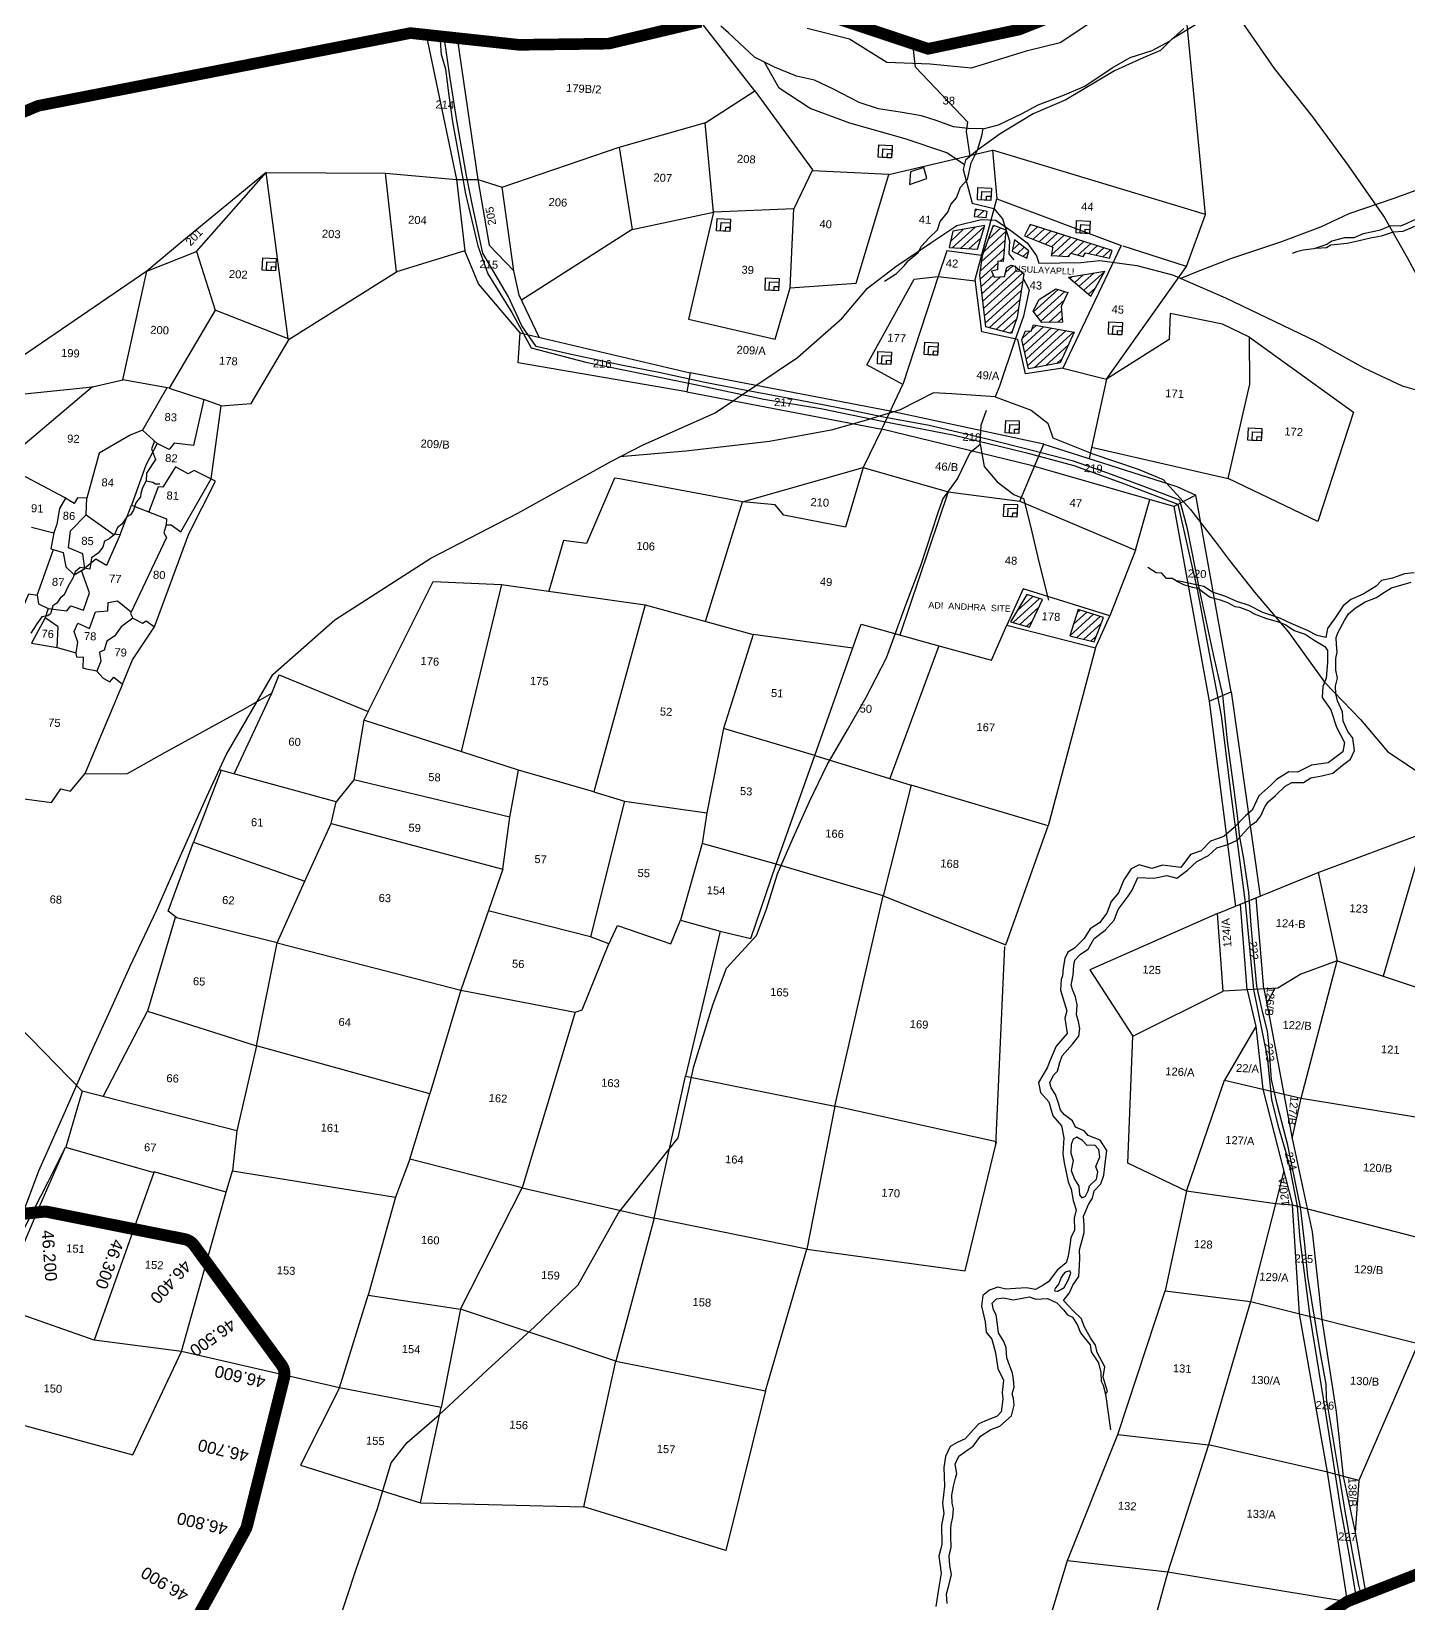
# Model space of a CAD drawing. Header units: inches. Extents: x 331863 to 341720, y 1578080 to 1585042.
# Drawn here: x 339070 to 340790, y 1582006 to 1583970 of the extents above; entities that cross this region are included whole.
import ezdxf

# ---------------------------------------------------------------- set-up
doc = ezdxf.new("R2010")
doc.units = ezdxf.units.IN
doc.header["$MEASUREMENT"] = 0
for name, pattern in [('ACAD_ISO02W100', [15, 12, -3]), ('ACAD_ISO03W100', [30, 12, -18]), ('ACAD_ISO07W100', [3, 0, -3]), ('BORDER', [1.75, 0.5, -0.25, 0.5, -0.25, 0, -0.25])]:
    doc.linetypes.add(name, pattern=pattern)
for name, color, linetype in [('BLOCK', 7, 'Continuous'), ('CARTTRACK', 30, 'ACAD_ISO02W100'), ('NALA', 4, 'Continuous'), ('SQUAREWELL', 5, 'Continuous'), ('SURVEY_BND', 7, 'Continuous'), ('SURVEY_NO', 7, 'Continuous'), ('VILLAGE_AREA', 1, 'Continuous')]:
    doc.layers.add(name, color=color, linetype=linetype)
for name, color, linetype, lineweight in [('FOOTPATH', 150, 'ACAD_ISO07W100', 30), ('ROAD', 1, 'Continuous', 25), ('VILL_BOUNDARY', 6, 'BORDER', 30)]:
    doc.layers.add(name, color=color, linetype=linetype, lineweight=lineweight)
doc.styles.get("Standard").update_dxf_attribs({"font": 'arial.ttf'})
pattern_1 = [(222.32152, (333092.934, 1582572.598), (5.0466945, -5.5420625), [])]

msp = doc.modelspace()

# ---------------------------------------------------------------- hatches: boundary and pattern name
at = {"layer": 'VILLAGE_AREA', "linetype": 'ByBlock'}
h = msp.add_hatch(dxfattribs=at)
h.set_pattern_fill('ANSI31', color=256, scale=59.964567, angle=177.3215, style=0)
h.set_pattern_definition(pattern_1)
h.paths.add_polyline_path([(340332.6, 1583260.6), (340313.3, 1583266.7), (340292.7, 1583232.7), (340316.7, 1583226.1)])
h.paths.add_polyline_path([(340408.7, 1583238.2), (340377.4, 1583248), (340367, 1583215.2), (340397.1, 1583207.5)])
h.paths.add_polyline_path([(340372.2, 1583594.6), (340321.4, 1583603.7), (340318.5, 1583595.8), (340311.6, 1583596.1), (340307.1, 1583585), (340315.4, 1583548.8), (340354.8, 1583556)])
h.paths.add_polyline_path([(340356, 1583626.4), (340364.2, 1583644.2), (340349.3, 1583648.6), (340328.4, 1583635.2), (340321.3, 1583620.5), (340331.8, 1583606.6), (340357.8, 1583607)])
h.paths.add_polyline_path([(340410.6, 1583670.8), (340365.1, 1583663.2), (340393.1, 1583639.6)])
h.paths.add_polyline_path([(340317.2, 1583728.8), (340310.3, 1583715), (340345.6, 1583700.6), (340343.4, 1583690.2), (340365.8, 1583689.1), (340367.8, 1583693), (340383.6, 1583688.8), (340386.3, 1583693.7), (340416.2, 1583686.8), (340419.6, 1583696.4)])
h.paths.add_polyline_path([(340263.8, 1583745.4), (340248.5, 1583748), (340247.6, 1583739.1), (340262.5, 1583737.8)])
h.paths.add_polyline_path([(340260.7, 1583727.6), (340220.9, 1583720.6), (340216.3, 1583700.1), (340251.7, 1583698.3)])
h = msp.add_hatch(dxfattribs=at)
h.set_pattern_fill('ANSI31', color=256, scale=59.964567, angle=177.3215, style=0)
h.set_pattern_definition(pattern_1)
h.paths.add_polyline_path([(340309.4, 1583667.3), (340298.3, 1583676.8), (340293.5, 1583678), (340288.2, 1583675.3), (340285.5, 1583664), (340272.6, 1583663.1), (340269.1, 1583670.6), (340276.6, 1583672.4), (340277.1, 1583683), (340283.5, 1583682.7), (340287.1, 1583722.4), (340271.6, 1583728.2), (340257.8, 1583690.1), (340254.4, 1583665.6), (340261.8, 1583601.1), (340293.9, 1583592.9), (340301.2, 1583613.4)])
h = msp.add_hatch(dxfattribs=at)
h.set_pattern_fill('ANSI31', color=256, scale=59.964567, angle=177.3215, style=0)
h.set_pattern_definition(pattern_1)
h.paths.add_polyline_path([(340313, 1583686.7), (340315.5, 1583696.2), (340297.9, 1583710), (340294.8, 1583695.5)])

# ---------------------------------------------------------------- linework, layer by layer
at = {"layer": 'BLOCK', "color": 1, "const_width": 15}
msp.add_lwpolyline([(339260, 1581956.9), (339337.8, 1582098.7, 0.064245), (339339.6, 1582103.5), (339385.7, 1582287.9, 0.222464), (339382.5, 1582304.6), (339273.6, 1582453.7, 0.188135), (339261.3, 1582461.5), (339091, 1582495.4, 0.075562), (339085, 1582495.7), (338534.9, 1582437.5, -0.120701)], format="xyb", dxfattribs=at)
at = {"layer": 'BLOCK', "color": 2}
for p in [(339085.5, 1582495.7), (339183.6, 1582477), (339277.1, 1582448.9), (339336, 1582368.2), (339384.8, 1582284.3), (339360.6, 1582187.3), (339333.7, 1582091.3)]:
    msp.add_point(p, dxfattribs=at)
at = {"layer": 'CARTTRACK', "linetype": 'ByBlock'}
for points in [[(340567.2, 1584000), (340525.8, 1583979.8), (340494, 1583960.2), (340480.2, 1583946.5), (340458.5, 1583937.1), (340422.5, 1583920.8), (340361.7, 1583884.7), (340320.9, 1583867.3), (340280.1, 1583842.3), (340251.8, 1583822), (340236.7, 1583809.3), (340233.8, 1583797.5), (340244.9, 1583755.8), (340271.9, 1583749), (340282.6, 1583736.2), (340291.5, 1583708.7), (340290.8, 1583692.4), (340297, 1583684.7)], [(340893, 1583514), (340865.3, 1583554.9), (340847.9, 1583581.6), (340812.8, 1583642.2), (340788.5, 1583687.2), (340759, 1583739.5), (340715, 1583802.5), (340670.4, 1583863.4), (340622.6, 1583923.9), (340579.2, 1583986.4), (340567.2, 1584000)], [(340235.2, 1583803.4), (340213.4, 1583818.5), (340161.3, 1583836), (340092.1, 1583855.7), (340042.6, 1583874), (340004, 1583899.1), (339985.6, 1583931.8)], [(339056.6, 1582485.4), (339079.5, 1582546.6), (339113, 1582621.6), (339143.2, 1582691.3), (339171.2, 1582752.6), (339193.5, 1582802.6), (339226.4, 1582872), (339255, 1582936.5), (339289.5, 1583014.6), (339313.5, 1583066.5), (339371.9, 1583166.7), (339449.2, 1583234.9), (339568.9, 1583312.3), (339677.7, 1583368.2), (339794.6, 1583433.2), (339833.5, 1583453.3), (339924.2, 1583493.7), (340027, 1583562.8), (340082.5, 1583611.9), (340114.4, 1583649.3), (340149.8, 1583676.7), (340193.4, 1583706), (340225.9, 1583727.8), (340256.1, 1583735.4), (340274.5, 1583734.5), (340294.9, 1583720.3), (340313.6, 1583705.9), (340325.2, 1583689.7), (340328.1, 1583680.8), (340380.4, 1583681.6), (340404.3, 1583683.8), (340450.5, 1583677.8), (340495, 1583665.9), (340561.2, 1583637.2), (340674, 1583583.1), (340734.1, 1583549.7), (340781.9, 1583527.3), (340831.3, 1583513.3)], [(340308.6, 1583661.7), (340315.9, 1583647.2), (340309, 1583614.5), (340298, 1583583.9), (340279, 1583526.8), (340273.6, 1583513.7), (340219.6, 1583517.6), (340196.5, 1583518.7), (340175.4, 1583507.7), (340154.9, 1583497.6), (340110.2, 1583483.8), (340069, 1583471.9), (339991.8, 1583458), (339887.3, 1583446), (339805.2, 1583438.6)], [(340273.6, 1583513.7), (340318.4, 1583497), (340339.3, 1583480.8), (340345.5, 1583462.3), (340395.6, 1583442.3), (340452.3, 1583423.3), (340483.2, 1583410.6), (340517.6, 1583372.9), (340548.9, 1583332.6), (340566.3, 1583309.1), (340597.3, 1583269.5), (340639.9, 1583219.8), (340684.8, 1583157.1), (340729.7, 1583110.6), (340764, 1583070.2), (340801, 1583045.8), (340847.1, 1583022.3), (340901.2, 1583002.1), (340968.1, 1582981.8), (341044.5, 1582968.9), (341125.9, 1582955.5)]]:
    msp.add_lwpolyline(points, dxfattribs=at)
at = {"layer": 'FOOTPATH', "linetype": 'ByBlock'}
for points in [[(340242.5, 1583814.2), (340238, 1583845), (340239.7, 1583856.8), (340174.2, 1583925.7), (340170.9, 1583954.8)], [(340504.7, 1583661.7), (340529, 1583671.4), (340568, 1583686.3), (340630.4, 1583707.5), (340680.2, 1583726), (340715.8, 1583742.7), (340772, 1583761.7), (340839.1, 1583786.4), (340907.5, 1583804.6), (340953.2, 1583815.2), (341007.3, 1583830.6), (341060.6, 1583841.3), (341144.4, 1583858.3)], [(340255.1, 1583454.4), (340256.2, 1583478.1), (340262.8, 1583497.2)], [(339452.5, 1581978.6), (339475.9, 1582049.3), (339502.3, 1582125.1), (339519.7, 1582182.1), (339539.7, 1582207.3), (339579.3, 1582241.8), (339639.8, 1582298), (339698.6, 1582352.1), (339752.9, 1582404.5), (339803.5, 1582494.4), (339855.4, 1582559.8), (339877.8, 1582588), (339897.4, 1582677.2), (339921.1, 1582754), (339938.3, 1582800.1), (339975.8, 1582840.7), (339988.1, 1582873.5), (340001.9, 1582917.8), (340021.3, 1582962.6), (340041.7, 1583008), (340064.1, 1583054.1), (340089.4, 1583097.8), (340112, 1583137.8), (340138, 1583187.6), (340162, 1583253.7), (340180.9, 1583302.8), (340202, 1583368), (340208.4, 1583386), (340226.5, 1583411.1), (340242.3, 1583444.1), (340255.1, 1583454.4), (340260.1, 1583426.7), (340276.1, 1583407.5), (340296.9, 1583391.5), (340309, 1583386.8), (340317.8, 1583352.1), (340328.4, 1583305.8), (340340.2, 1583259.5)]]:
    msp.add_lwpolyline(points, dxfattribs=at)
at = {"layer": 'NALA', "linetype": 'ByBlock'}
for points in [[(340135.3, 1583658.3), (340150.4, 1583667.9), (340159.9, 1583677.4), (340164.9, 1583683.7), (340177.5, 1583693.8), (340181.5, 1583701.7), (340191.2, 1583712.5), (340201.5, 1583722.4), (340204.9, 1583732.8), (340214.7, 1583744.3), (340218.1, 1583753.9), (340225.3, 1583762.2), (340230.2, 1583775.5), (340239, 1583785.2), (340243.7, 1583805.8), (340251.8, 1583822), (340257.1, 1583839.8), (340258.8, 1583848.3), (340240.1, 1583849), (340221.5, 1583851), (340199.8, 1583858.9), (340181.6, 1583864.7), (340155.2, 1583869.2), (340128, 1583873.6), (340103.7, 1583881.2), (340071, 1583898.4), (340047.9, 1583909.1), (340025.6, 1583914.1), (339998.1, 1583925.3), (339973.2, 1583938.2), (339954.1, 1583955.8), (339940.8, 1583968.4), (339931.3, 1583976.6)], [(340390.8, 1583979.7), (340354.6, 1583955.7), (340312.5, 1583945.5), (340243.7, 1583924.4), (340192.6, 1583929.1), (340138.3, 1583931.2), (340091.6, 1583960.6), (340038.8, 1583973.6)], [(340258.8, 1583848.3), (340278, 1583853.5), (340306.5, 1583867.1), (340327.4, 1583878.5), (340360.4, 1583890.8), (340385.8, 1583901.8), (340419.8, 1583924.7), (340442.2, 1583937.6), (340469.8, 1583946.4), (340492.2, 1583958.6), (340509.3, 1583973.6)], [(340797, 1583734.9), (340786.7, 1583730), (340779.3, 1583726.7), (340767.3, 1583727.2), (340754.5, 1583722), (340747.3, 1583720.2), (340733, 1583717.5), (340721.5, 1583712.5), (340709.7, 1583712.4), (340693.9, 1583708.2), (340687.9, 1583704), (340671.4, 1583698.4), (340658.3, 1583697), (340650, 1583694.7), (340644.4, 1583692.6)], [(340674.3, 1583699.4), (340687.5, 1583700.1), (340692.6, 1583703.5), (340713.3, 1583705.6), (340728, 1583708.9), (340742.1, 1583712.2), (340755.9, 1583714.8), (340771.1, 1583719.6), (340783, 1583720.5), (340797.8, 1583726.9)], [(339223.9, 1583458.4), (339220.3, 1583448.9), (339225.3, 1583435.6), (339214.1, 1583418.3), (339213.7, 1583408.9), (339221.8, 1583407.1), (339225.5, 1583405.1), (339230.7, 1583404.9)], [(339213.7, 1583408.9), (339208.9, 1583399.9), (339206.8, 1583392.8), (339206.4, 1583388.9), (339203.1, 1583384.8), (339200.6, 1583381.2), (339197.7, 1583372.3), (339194.3, 1583366.2), (339189.5, 1583363.7), (339183.4, 1583354.5), (339177.9, 1583350.4), (339174.2, 1583341.6), (339167.5, 1583336.5), (339161.8, 1583333.4), (339159.5, 1583325.8), (339153.6, 1583318.3), (339145.4, 1583312.7), (339143.4, 1583298.5), (339131.1, 1583300.3), (339125.2, 1583295), (339122.6, 1583288.1), (339116.4, 1583277.3), (339111.2, 1583266.5), (339106.1, 1583262), (339102.3, 1583255.8), (339097.1, 1583252.7), (339094.4, 1583242.8), (339090.8, 1583240), (339083.2, 1583239), (339077.3, 1583230.1), (339069.8, 1583218.4)], [(340796.9, 1583293.8), (340784.7, 1583292.6), (340769.6, 1583287.1), (340755.8, 1583284.4), (340749.4, 1583277.2), (340732.9, 1583267.3), (340717.6, 1583260.3), (340708.2, 1583252.4), (340698.9, 1583238.8), (340688.7, 1583224.4), (340686.3, 1583213.1), (340675.7, 1583215.6), (340663.7, 1583221.8), (340643.2, 1583230.6), (340629.2, 1583237.2), (340608, 1583244.4), (340590.7, 1583252.9), (340575.5, 1583258), (340560.4, 1583264.5), (340544.8, 1583269.6), (340534.1, 1583276.8), (340505.5, 1583283), (340499.6, 1583283.9), (340494.7, 1583286.8), (340487.7, 1583286.7), (340481.9, 1583293.6), (340474.5, 1583293.9), (340464.4, 1583300.4)], [(340499.6, 1583283.9), (340508.7, 1583279.3), (340519.6, 1583276), (340527, 1583274.6), (340534.4, 1583268.9), (340542.1, 1583263.6), (340554.7, 1583260.2), (340563.7, 1583256.7), (340572.8, 1583251.6), (340578.5, 1583250.8), (340591.9, 1583245.8), (340597.1, 1583242.6), (340612.3, 1583236.6), (340627.3, 1583232.8), (340636.5, 1583228.7), (340647.1, 1583221.8), (340660.5, 1583217.1), (340672.1, 1583209.5), (340685.1, 1583201.8), (340688.5, 1583197), (340688.5, 1583182), (340686.9, 1583162.3), (340682.7, 1583152), (340682, 1583138.2), (340692.9, 1583122.7), (340699.9, 1583101.2), (340710, 1583081.7), (340707.7, 1583070.2), (340689.6, 1583056.3), (340668.7, 1583053.5), (340651.1, 1583044.9), (340640.3, 1583045.4), (340624.9, 1583035.7), (340618, 1583028.7), (340602.8, 1583015.3), (340594.4, 1582997.3), (340586.4, 1582990.2), (340572, 1582975.5), (340559, 1582964.4), (340542.4, 1582958.7), (340530.7, 1582946.5), (340517.4, 1582942.1), (340505.4, 1582925.7), (340482.5, 1582928.5), (340469.4, 1582924.4), (340453.5, 1582929.1), (340443.3, 1582923.9), (340434.5, 1582910.5), (340427.7, 1582894.1), (340418.3, 1582883.2), (340412.9, 1582868.8), (340404.1, 1582856.8), (340392.3, 1582849), (340384.7, 1582836.9), (340372.8, 1582824.8), (340364.2, 1582820.1), (340360.6, 1582812), (340358.5, 1582799.9), (340357.6, 1582790.5), (340355.9, 1582786), (340355.2, 1582772.5), (340363.2, 1582746.7), (340360.8, 1582737.7), (340363.4, 1582718.5), (340349.7, 1582702.5), (340342.4, 1582685.1), (340338.6, 1582675.5), (340327.9, 1582657), (340330.4, 1582644.7), (340340.8, 1582632.8), (340345.8, 1582615.5), (340356.5, 1582603.1), (340359.5, 1582587.9), (340358.3, 1582568.1), (340359.6, 1582556.8), (340364.7, 1582533), (340368.5, 1582523.7), (340371.1, 1582509.7), (340374.7, 1582498.1), (340372.3, 1582487.5), (340372.9, 1582472.6), (340368, 1582463.2), (340366.8, 1582453.7), (340364.9, 1582440.1), (340362.3, 1582431.7), (340351.1, 1582422.9), (340340.3, 1582408.2), (340333.7, 1582403.9), (340324, 1582398.5), (340312.9, 1582400.7), (340299.2, 1582399.9), (340286.9, 1582398.8), (340277.1, 1582401.6), (340266.5, 1582397.8), (340258.4, 1582391), (340256.5, 1582377.8), (340261.2, 1582358.1), (340262.3, 1582345.4), (340269.3, 1582336.4), (340273.9, 1582319.3), (340276.8, 1582300), (340284, 1582285.3), (340282.5, 1582269.9), (340283.3, 1582261.6), (340281.1, 1582245.8), (340276.3, 1582240.5), (340260.8, 1582234.1), (340253.2, 1582230.8), (340246.8, 1582223.8), (340236.1, 1582211.9), (340226.2, 1582207.6), (340217.4, 1582202.4), (340211.8, 1582190), (340209.7, 1582176), (340210.5, 1582152.9), (340207.9, 1582131.3), (340209.4, 1582118.9), (340206.6, 1582104.1), (340207.1, 1582079.4), (340203.5, 1582065.6), (340206.3, 1582044), (340202.9, 1582024.2), (340199.5, 1582002.5)], [(340411.4, 1582268), (340413.7, 1582271.3), (340411.2, 1582279.5), (340408.4, 1582289.2), (340410.7, 1582301.9), (340401.1, 1582319.9), (340399, 1582329.2), (340392.5, 1582338.2), (340384.6, 1582352.3), (340381.6, 1582362.1), (340371.6, 1582371.5), (340358.9, 1582384.9), (340366.3, 1582394.2), (340370.7, 1582403.9), (340378.3, 1582414.6), (340379, 1582428.7), (340379.4, 1582437.8), (340378.8, 1582448.1), (340382.1, 1582460.1), (340384.8, 1582469.9), (340384.8, 1582479.1), (340383.8, 1582490.1), (340385.8, 1582494), (340390.1, 1582504.9), (340395.1, 1582512.8), (340397.4, 1582521.7), (340405.6, 1582530.7), (340409.2, 1582541.5), (340411.2, 1582559.2), (340413.2, 1582572.1), (340404.6, 1582585), (340389.9, 1582591), (340384.8, 1582596.9), (340374.1, 1582601.5), (340370, 1582609.1), (340360.4, 1582616.9), (340355.2, 1582622.5), (340352.9, 1582631.5), (340349.1, 1582642.3), (340343.4, 1582650.3), (340341.7, 1582656.9), (340346.6, 1582666.5), (340351.5, 1582671.5), (340354.5, 1582682), (340357.2, 1582690.5), (340370.1, 1582704.9), (340378.1, 1582715), (340379.2, 1582724.5), (340377.7, 1582733.3), (340375.3, 1582741.7), (340375.9, 1582754.3), (340373.9, 1582764.1), (340370.8, 1582772.1), (340368.7, 1582778.6), (340371.2, 1582791.3), (340371.8, 1582803.7), (340373, 1582809.9), (340380.2, 1582817.4), (340389.9, 1582823.9), (340397.3, 1582837.2), (340411, 1582847.3), (340422.3, 1582860), (340427.4, 1582873.4), (340439.9, 1582889.7), (340444.7, 1582897.3), (340451.9, 1582913.1), (340471.8, 1582912.2), (340487.9, 1582915.8), (340500.3, 1582912.6), (340513.7, 1582922.2), (340525.4, 1582933.4), (340539.8, 1582940.7), (340550.3, 1582950.1), (340564.3, 1582954.6), (340575.7, 1582959.9), (340584.8, 1582969.7), (340592.3, 1582978), (340600.2, 1582983.7), (340605.4, 1582990.2), (340610.4, 1583001.5), (340614.4, 1583007.9), (340623.6, 1583015.8), (340635.8, 1583027.5), (340644, 1583032), (340658.8, 1583032.1), (340667.9, 1583037.6), (340681.6, 1583040.1), (340695.1, 1583043.4), (340707.3, 1583053.6), (340717.4, 1583061.2), (340722.1, 1583071.8), (340720.3, 1583087.1), (340714.1, 1583095.8), (340708, 1583108.6), (340707.1, 1583120.3), (340701.2, 1583134.1), (340698.9, 1583142.7), (340698.5, 1583152.2), (340701.1, 1583162.2), (340698.9, 1583172.4), (340698.8, 1583178.7), (340699.1, 1583186.7), (340700.5, 1583194.7), (340699.8, 1583204.2), (340699.4, 1583212.9), (340701.9, 1583219.5), (340709.8, 1583234.4), (340715, 1583242.8), (340723, 1583249.5), (340735.6, 1583257.4), (340749.9, 1583262.8), (340757.7, 1583268.3), (340768.6, 1583275.1), (340793.2, 1583282.3)], [(340381.7, 1582513.2), (340386.6, 1582515.2), (340389.7, 1582521.9), (340391.6, 1582527.9), (340400, 1582536.3), (340402, 1582545.1), (340399.4, 1582552.1), (340404.5, 1582564.4), (340403.1, 1582573.6), (340398.2, 1582578.8), (340388.5, 1582578.5), (340382.7, 1582584.7), (340375.8, 1582588.7), (340370.9, 1582586.2), (340368.5, 1582579.6), (340368, 1582568.9), (340371.2, 1582559.8), (340368.5, 1582547.4), (340372.6, 1582536.3), (340378.3, 1582527.8), (340379.1, 1582517), (340381.7, 1582513.2)], [(340213.7, 1582006.1), (340212.8, 1582018.4), (340216, 1582028.6), (340219.3, 1582042.7), (340217.1, 1582053.6), (340216.3, 1582065.8), (340218.8, 1582076.5), (340218.1, 1582090.2), (340218.5, 1582100), (340218.8, 1582104.9), (340221, 1582114), (340221.5, 1582124.8), (340220.1, 1582131.7), (340219.4, 1582141.6), (340221.8, 1582152.7), (340224.1, 1582162.7), (340225.7, 1582168.8), (340223.8, 1582180.3), (340228.3, 1582190.3), (340235.4, 1582195.4), (340240, 1582198.5), (340246.2, 1582202.8), (340255.4, 1582215.5), (340268.4, 1582223.7), (340279.5, 1582227.8), (340294, 1582240.6), (340297.3, 1582254.2), (340296.4, 1582262.5), (340294.9, 1582268.1), (340297.5, 1582276.7), (340296.5, 1582286), (340295.2, 1582294), (340291.9, 1582302.9), (340288.4, 1582313.3), (340287.2, 1582325.8), (340284.9, 1582332.9), (340277.9, 1582344.6), (340276.7, 1582354.9), (340275, 1582367.1), (340271.5, 1582373.1), (340270.1, 1582381.5), (340275.3, 1582387), (340283.9, 1582388.2), (340296.6, 1582385.5), (340316.2, 1582389.4), (340324.4, 1582386.6), (340339.1, 1582387.4), (340350.6, 1582381.8), (340358.9, 1582373), (340364, 1582366.8), (340370, 1582364.1), (340376.3, 1582354), (340380.2, 1582344.3), (340384.9, 1582338.7), (340392.3, 1582329.5), (340393.6, 1582320.7), (340402.7, 1582306.8), (340405.4, 1582295), (340405.8, 1582284), (340408.4, 1582278.9), (340411.4, 1582268), (340417.6, 1582223.2)]]:
    msp.add_lwpolyline(points, dxfattribs=at)
msp.add_lwpolyline([(340351.7, 1582396.5), (340359.7, 1582400.9), (340364.9, 1582410.4), (340368, 1582419), (340366.7, 1582421.9), (340361.2, 1582420), (340358.5, 1582417.3), (340356.2, 1582413.5), (340353.8, 1582408.3), (340353, 1582405.8), (340348.8, 1582400.7), (340347.8, 1582398), (340348.3, 1582396.7), (340351.1, 1582396.6), (340351.7, 1582396.5)], close=True, dxfattribs=at)
at = {"layer": 'ROAD', "linetype": 'ByBlock'}
for points in [[(339580.1, 1583964.1), (339582.1, 1583941.4), (339587.2, 1583923.4), (339591, 1583893.1), (339596.3, 1583857.3), (339603.1, 1583818.5), (339612.3, 1583767.2), (339627.8, 1583702.5), (339640.3, 1583667.5), (339670, 1583619), (339694.2, 1583574.9), (339762.6, 1583557.1), (339836.2, 1583542.2), (339901.3, 1583528.6), (339984.9, 1583510.7), (340056.1, 1583498.9), (340132.7, 1583483.1), (340220.8, 1583466.3), (340311.5, 1583444.1), (340371.8, 1583428), (340435, 1583405.1), (340501.9, 1583379.4), (340526.4, 1583271.4), (340540.7, 1583193.6), (340555.9, 1583115.6), (340567.5, 1583020.5), (340585.7, 1582882.2), (340596.3, 1582773.3), (340613.2, 1582689.1), (340618.5, 1582635.9), (340626.5, 1582603.8), (340635.8, 1582572.7), (340641.3, 1582551.6), (340650.6, 1582502.6), (340653.9, 1582461.2), (340666.7, 1582364.8), (340685.9, 1582244.3), (340704.5, 1582127.2), (340715.9, 1582063.9), (340724.4, 1582013.1)], [(340731.1, 1582015.8), (340727.5, 1582029.2), (340719.7, 1582070.6), (340710.1, 1582124.2), (340703.3, 1582168), (340696.2, 1582210.2), (340687.4, 1582262.9), (340687, 1582280.4), (340679.4, 1582320.9), (340664, 1582414.8), (340660.2, 1582455.1), (340654.8, 1582501.5), (340648, 1582533.7), (340639.2, 1582578.7), (340626, 1582628.5), (340618.7, 1582660.9), (340615.2, 1582705.8), (340613.5, 1582721.2), (340607.9, 1582744), (340603.7, 1582762.3), (340600.3, 1582777.6), (340596.6, 1582816.5), (340593.4, 1582853.4), (340590.2, 1582894.5), (340584, 1582936.6), (340578.9, 1582966.1), (340576.7, 1582987.2), (340571.9, 1583022.8), (340563.6, 1583084), (340558, 1583140.8), (340546.2, 1583191.6), (340528.8, 1583273.3), (340513.6, 1583348.6), (340504.1, 1583384.8), (340455.8, 1583402.8), (340414.4, 1583418.4), (340371.4, 1583433.5), (340318, 1583447.1), (340263.6, 1583460.6), (340191.2, 1583477.8), (340134.1, 1583488.2), (340088.5, 1583497.7), (340030, 1583509.1), (339960.5, 1583522), (339911, 1583531.7), (339853.8, 1583544.2), (339806.5, 1583553.3), (339742.6, 1583566.9), (339700.5, 1583576.6), (339682.8, 1583602.4), (339666.1, 1583638.6), (339634.1, 1583693), (339621.3, 1583752.5), (339613.8, 1583790.1), (339601.7, 1583859), (339593.4, 1583911.7), (339585.9, 1583963.5)]]:
    msp.add_lwpolyline(points, dxfattribs=at)
at = {"layer": 'SQUAREWELL', "linetype": 'ByBlock'}
for points in [[(340128.3, 1583828.4), (340145.1, 1583827.6), (340144.4, 1583812.1), (340127.6, 1583812.9)], [(340133.4, 1583823.4), (340144.9, 1583822.8), (340144.4, 1583812.1), (340132.9, 1583812.7)], [(340139.2, 1583817.5), (340144.6, 1583817.3), (340144.4, 1583812.1), (340138.9, 1583812.4)], [(340252.1, 1583775.3), (340268.9, 1583774.5), (340268.2, 1583759.1), (340251.4, 1583759.8)], [(340257.2, 1583770.3), (340268.7, 1583769.8), (340268.2, 1583759.1), (340256.7, 1583759.6)], [(340262.9, 1583764.4), (340268.4, 1583764.2), (340268.2, 1583759.1), (340262.7, 1583759.3)], [(339926.4, 1583736.6), (339943.1, 1583735.8), (339942.4, 1583720.4), (339925.6, 1583721.1)], [(339931.4, 1583731.6), (339942.9, 1583731.1), (339942.4, 1583720.4), (339930.9, 1583720.9)], [(340375.3, 1583733.9), (340392.1, 1583733.1), (340391.4, 1583717.6), (340374.6, 1583718.4)], [(339937.2, 1583725.8), (339942.7, 1583725.5), (339942.4, 1583720.4), (339936.9, 1583720.6)], [(340380.4, 1583728.8), (340391.9, 1583728.3), (340391.4, 1583717.6), (340379.9, 1583718.1)], [(340386.1, 1583723), (340391.6, 1583722.7), (340391.4, 1583717.6), (340385.9, 1583717.8)], [(339359.2, 1583687.3), (339375.9, 1583686.5), (339375.2, 1583671.1), (339358.4, 1583671.8)], [(339364.2, 1583682.3), (339375.7, 1583681.8), (339375.2, 1583671.1), (339363.7, 1583671.6)], [(339370, 1583676.5), (339375.4, 1583676.2), (339375.2, 1583671.1), (339369.7, 1583671.3)], [(339987, 1583662.5), (340003.8, 1583661.7), (340003.1, 1583646.2), (339986.3, 1583647)], [(339992.1, 1583657.5), (340003.6, 1583656.9), (340003.1, 1583646.2), (339991.6, 1583646.8)], [(339997.8, 1583651.6), (340003.3, 1583651.4), (340003.1, 1583646.2), (339997.6, 1583646.5)], [(340415.7, 1583607.3), (340432.5, 1583606.5), (340431.8, 1583591), (340415, 1583591.8)], [(340420.8, 1583602.3), (340432.3, 1583601.7), (340431.8, 1583591), (340420.3, 1583591.6)], [(340426.5, 1583596.4), (340432, 1583596.2), (340431.8, 1583591), (340426.3, 1583591.3)], [(340185.7, 1583581.9), (340202.5, 1583581.1), (340201.7, 1583565.6), (340184.9, 1583566.4)], [(340190.7, 1583576.9), (340202.2, 1583576.3), (340201.7, 1583565.6), (340190.2, 1583566.1)], [(340127.3, 1583570.3), (340144.1, 1583569.6), (340143.4, 1583554.1), (340126.6, 1583554.9)], [(340132.4, 1583565.3), (340143.9, 1583564.8), (340143.4, 1583554.1), (340131.9, 1583554.6)], [(340138.1, 1583559.5), (340143.6, 1583559.2), (340143.4, 1583554.1), (340137.9, 1583554.3)], [(340196.5, 1583571), (340202, 1583570.8), (340201.7, 1583565.6), (340196.2, 1583565.9)], [(340287, 1583484.3), (340303.8, 1583483.5), (340303.1, 1583468), (340286.3, 1583468.8)], [(340292.1, 1583479.2), (340303.6, 1583478.7), (340303.1, 1583468), (340291.6, 1583468.5)], [(340297.8, 1583473.4), (340303.3, 1583473.1), (340303.1, 1583468), (340297.6, 1583468.2)], [(340589.8, 1583475.1), (340606.6, 1583474.3), (340605.9, 1583458.8), (340589.1, 1583459.6)], [(340594.9, 1583470), (340606.4, 1583469.5), (340605.9, 1583458.8), (340594.4, 1583459.3)], [(340600.6, 1583464.2), (340606.1, 1583463.9), (340605.9, 1583458.8), (340600.4, 1583459.1)], [(340284.8, 1583379.7), (340301.5, 1583379), (340300.8, 1583363.5), (340284, 1583364.3)], [(340289.8, 1583374.7), (340301.3, 1583374.2), (340300.8, 1583363.5), (340289.3, 1583364)], [(340295.6, 1583368.9), (340301.1, 1583368.6), (340300.8, 1583363.5), (340295.3, 1583363.7)]]:
    msp.add_lwpolyline(points, close=True, dxfattribs=at)
at = {"layer": 'SURVEY_BND', "linetype": 'ByBlock'}
for points in [[(340536.3, 1583741.4), (340506.2, 1584052.7)], [(339804.2, 1583825.6), (339912.5, 1583856.3), (339973.4, 1583895.8), (339906.3, 1583982.3)], [(339563.4, 1583965.9), (339601.3, 1583785)], [(339602.1, 1583961.7), (339627.9, 1583785.3)], [(339973.4, 1583895.8), (340045.7, 1583797.2), (340022.3, 1583748.5), (339922, 1583744.4), (339911.6, 1583856.1)], [(339704.4, 1583588.2), (339679.2, 1583640.7), (339672.6, 1583671), (339658.1, 1583775.8), (339804.2, 1583825.6), (339820.5, 1583722.9), (339682.2, 1583634.5)], [(340140.9, 1583791.5), (340270.2, 1583822), (340275.7, 1583761.2), (340430.9, 1583702.7), (340358.1, 1583549.6), (340311.7, 1583542.6), (340301.8, 1583585.5), (340257, 1583594.9), (340248.6, 1583660.4), (340275.7, 1583761.2)], [(340512.7, 1583676.5), (340536.3, 1583741.4), (340270.2, 1583822)], [(339214.3, 1583670.6), (339276.7, 1583695.3), (339363.4, 1583793.9), (339258.2, 1583707.5), (339214.3, 1583670.6)], [(339391, 1583586.3), (339363.4, 1583793.9), (339512.3, 1583793.1)], [(339680.8, 1583593.8), (339628.5, 1583654.7), (339611.4, 1583696.1), (339526.2, 1583669.9), (339512.3, 1583793.1), (339601.3, 1583785), (339611.4, 1583696.1)], [(340017.6, 1583649.8), (340100.1, 1583655.5), (340140.9, 1583791.5), (340045.6, 1583795.9)], [(339601.3, 1583785), (339627.9, 1583785.3), (339658.1, 1583775.8)], [(339627.9, 1583785.3), (339641.7, 1583703.3), (339672.6, 1583671)], [(339820.5, 1583722.9), (339922, 1583744.4), (339890.9, 1583610.9), (339998.9, 1583585.7), (340017.6, 1583649.8), (340022.3, 1583748.5)], [(339276.7, 1583695.3), (339299.7, 1583621.9), (339242.4, 1583524.6), (339184.7, 1583535)], [(340256.6, 1583690.2), (340213.3, 1583696.2), (340202.6, 1583664.1), (340248.8, 1583658.5)], [(340358.1, 1583549.6), (340412.5, 1583535.8), (340512.7, 1583676.5), (340433.3, 1583701.7)], [(339146.6, 1583526.1), (339184.7, 1583535), (339214.3, 1583670.6), (338976, 1583507.9)], [(339392.3, 1583585.8), (339526.2, 1583669.9)], [(340215, 1583395.1), (340304.3, 1583383.5), (340334.5, 1583454.7), (340500.4, 1583401.6), (340524.1, 1583391), (340496.7, 1583376.7), (340318.5, 1583428.1), (340132, 1583473.3), (340158.4, 1583528.9), (340113.4, 1583553.7), (340172.4, 1583660.8), (340202.6, 1583664.1), (340158.4, 1583528.9)], [(339307.1, 1583502.4), (339344.8, 1583505.2), (339392.3, 1583585.8), (339299.7, 1583621.9)], [(340394.1, 1583450.9), (340564.5, 1583411.7), (340591.7, 1583529.7), (340591.1, 1583588.4), (340557.6, 1583604.3), (340492.2, 1583617.7), (340490.7, 1583585.5), (340412.5, 1583535.8)], [(339888.5, 1583520), (339678, 1583556.3), (339680.8, 1583593.8), (339893, 1583543.7)], [(340591.1, 1583588.4), (340721.2, 1583494.7), (340676.6, 1583358.1), (340564.5, 1583411.7)], [(340334.3, 1583454.4), (340142.7, 1583495.8), (339893, 1583543.7), (339888.5, 1583520), (340132, 1583473.3)], [(340412.5, 1583535.8), (340391, 1583436.6)], [(338968.3, 1583494.1), (338976.4, 1583508.8), (339146.6, 1583526.1), (339035.7, 1583432)], [(339239.6, 1583525.1), (339209.1, 1583471.9), (339193.8, 1583465.6), (339154.8, 1583443.2), (339139.7, 1583387.1)], [(339242.4, 1583524.6), (339285.7, 1583510.2)], [(339239.6, 1583353.6), (339244.7, 1583353.8), (339256.8, 1583345.1), (339294.7, 1583411.1), (339307.1, 1583502.4), (339285.7, 1583510.2), (339272.8, 1583453), (339248.7, 1583456), (339242.2, 1583447.9), (339227.3, 1583455.5), (339213.1, 1583428.3), (339195.3, 1583378.4)], [(339227.3, 1583455.5), (339209.1, 1583471.9)], [(340132, 1583473.3), (340108.8, 1583425.3)], [(339181.3, 1583341.9), (339195.3, 1583378.4), (339238.9, 1583361.3), (339238.6, 1583353.7), (339235.7, 1583343.6), (339239.1, 1583337.8), (339194.3, 1583242.9), (339197, 1583237), (339209.1, 1583230.9), (339213.6, 1583234), (339223.9, 1583226.2), (339267.1, 1583342.5), (339300.2, 1583408.5), (339273.5, 1583421.5), (339266, 1583417.3), (339250.1, 1583426.4), (339234.3, 1583400.7), (339228.5, 1583401.1), (339217.1, 1583369.9)], [(339958.3, 1583382.4), (340108.8, 1583425.3), (340086.7, 1583350.8), (340009.6, 1583365.9), (339998.9, 1583378.9), (339958.3, 1583382.4)], [(340108.8, 1583425.3), (340215, 1583395.1), (340154.7, 1583216.1)], [(339070.4, 1583350.8), (339098.5, 1583343.8), (339094.7, 1583323.8), (339110.2, 1583319.3), (339113.4, 1583301.2), (339123.9, 1583291.5), (339137.2, 1583299.4), (339134.5, 1583317.7), (339116.6, 1583325.2), (339119.3, 1583346.4), (339138.7, 1583366.2), (339139.7, 1583387.1), (339128.1, 1583387.7), (339123.9, 1583380.6), (339111.6, 1583387.9), (339056.9, 1583417)], [(339912, 1583233), (339958.3, 1583382.4), (339804.5, 1583411.4), (339798.3, 1583412.1), (339763.6, 1583330.6), (339734.8, 1583334.3), (339716.6, 1583270.8)], [(339113.1, 1583387), (339105.5, 1583374.3), (339102, 1583354.7), (339098.5, 1583343.8)], [(340304.3, 1583383.5), (340448.8, 1583322.3), (340466.9, 1583385.3)], [(340496.7, 1583376.7), (340540.9, 1583133.7), (340568.4, 1583145.2), (340524.1, 1583391)], [(339138.7, 1583366.2), (339172, 1583342.5), (339181.3, 1583341.9), (339164, 1583303.1), (339150.9, 1583310.9), (339136.1, 1583298.8)], [(339077.5, 1583266), (339098, 1583322.8)], [(340448.8, 1583322.3), (340416.8, 1583239.9)], [(339091.5, 1583249.1), (339114.8, 1583246.3), (339119.8, 1583252.4), (339135.5, 1583247.3), (339143.1, 1583268.9), (339133, 1583296.9)], [(339490.9, 1583120.6), (339571.8, 1583283.2), (339657.5, 1583279.2), (339606.8, 1583070.6)], [(338898.2, 1583247), (339036.9, 1583231.9), (339039, 1583230.7), (339049.1, 1583246.8), (339057.6, 1583245.2), (339067.3, 1583267.6), (339077.5, 1583266), (339079.4, 1583255.2), (339091.5, 1583249.1), (339087.6, 1583237.6), (339070.4, 1583206.1), (339102.4, 1583200.5), (339103.7, 1583226.4), (339087.6, 1583237.6)], [(339657.5, 1583279.2), (339836.5, 1583253.8), (339772.5, 1583020.4), (339678.6, 1583047.5)], [(340203.2, 1583202.6), (340269.1, 1583184.6), (340288.4, 1583228.5), (340399, 1583200.1), (340416.8, 1583239.9), (340308.7, 1583273.8), (340288.4, 1583228.5)], [(339102.4, 1583200.5), (339126.2, 1583193.7), (339128.4, 1583207.3), (339123.7, 1583220.6), (339128.5, 1583230.9), (339142.9, 1583224.1), (339150.3, 1583245), (339165.8, 1583246.3), (339166.3, 1583256.8), (339177.9, 1583259), (339195.2, 1583244.7)], [(339836.5, 1583253.8), (339971.4, 1583216.6)], [(339197, 1583237), (339182.6, 1583226.5), (339174, 1583214.8), (339164.6, 1583208.5), (339161.3, 1583197.2), (339155.5, 1583194.8), (339157.1, 1583183.4), (339152.1, 1583170.8), (339139, 1583173.4), (339135.1, 1583174.9), (339135.5, 1583188.2), (339127, 1583188.6), (339126.2, 1583193.7)], [(339152.1, 1583170.8), (339159.8, 1583162.2), (339168.1, 1583157.6), (339173.3, 1583163.5), (339184.2, 1583154.9), (339196.8, 1583185.1), (339223.9, 1583226.2)], [(340048.3, 1583065.7), (340106.3, 1583229.6), (340203.2, 1583202.6), (340142.1, 1583036.9)], [(340095.8, 1583199.9), (339971.4, 1583216.6), (339934.3, 1583099.4)], [(340399, 1583200.1), (340339.8, 1582977.9)], [(339018.1, 1582982), (339027.5, 1582982.2), (339040.2, 1583014.4), (339095.3, 1583007.1), (339107.3, 1583023.9), (339119.2, 1583021), (339137.1, 1583042.8), (339190.3, 1583043.2), (339236.8, 1583069.3), (339335.7, 1583123.6), (339370.5, 1583143.3), (339379.9, 1583166.2), (339490.9, 1583120.6), (339485.6, 1583109.6), (339472.9, 1583035.2), (339450.8, 1583007.7), (339304.9, 1583047.9)], [(339184.2, 1583154.9), (339137.1, 1583042.8)], [(339323.5, 1583042.8), (339370.5, 1583143.3)], [(340568.4, 1583145.2), (340604.4, 1582889.8)], [(340540.9, 1583133.7), (340573.6, 1582877.2)], [(339667.9, 1582988.5), (339678.6, 1583047.5), (339485.6, 1583109.6)], [(340000.4, 1582929.7), (340048.3, 1583065.7), (339934.3, 1583099.4), (339913.7, 1582994)], [(340048.3, 1583065.7), (340168.9, 1583028.7), (340133.7, 1582890.5), (340286.8, 1582829.2), (340339.8, 1582977.9), (340168.9, 1583028.7)], [(339307.5, 1583047.2), (339272.7, 1582957.2), (339411.9, 1582908.6), (339444.7, 1582980.5), (339450.8, 1583007.7)], [(339444.7, 1582980.5), (339658.8, 1582923.5), (339667.9, 1582988.5), (339472.9, 1583035.2)], [(339133.7, 1582646.3), (339036.9, 1582745.9), (338952.3, 1582776.9), (338906.6, 1582735), (338856.1, 1582588.4), (338855.2, 1582582.8), (338689.1, 1582605.2), (338625.1, 1582615.3), (338522.9, 1582683.3), (338530.9, 1582753.2), (338542.4, 1582816.8), (338558.5, 1582889.3), (338618.2, 1582937.9), (338699.5, 1583003.8), (338722.6, 1583023.5), (338782.6, 1583009.4), (338838.9, 1583006.8), (338866, 1583001.3), (338869.1, 1582990.3), (338942.5, 1582962.6), (338989.1, 1582907.5), (338951, 1582775.7)], [(339772.5, 1583020.4), (339811, 1583008.5), (339768.5, 1582839.2), (339640.7, 1582871.4)], [(339811, 1583008.5), (339913.7, 1582994), (339907.8, 1582955.7)], [(340676.8, 1582919.5), (340810.6, 1582969.3)], [(340891.4, 1582798.5), (340911.1, 1582937.5), (340810.6, 1582969.3), (340758.1, 1582790.1)], [(339251.8, 1582862.9), (339241.3, 1582871.2), (339272.7, 1582957.2)], [(339791.2, 1582830.1), (339802.2, 1582853.4), (339868.9, 1582830.5), (339880.9, 1582859.9), (339930.2, 1582846), (339968.5, 1582837), (340000.4, 1582929.7), (339907.8, 1582955.7), (339880.8, 1582859.9)], [(339930.2, 1582846), (339887.1, 1582664.9), (340073.5, 1582627.5), (340133.7, 1582890.5), (340000.4, 1582929.7)], [(339377.4, 1582831.8), (339411.9, 1582908.6)], [(339658.8, 1582923.5), (339606.5, 1582772.3), (339749.1, 1582744.8), (339758.2, 1582747.8), (339791.3, 1582830.4), (339768.5, 1582839.2)], [(340551.4, 1582868.1), (340676.8, 1582919.5), (340700.8, 1582809.3), (340655.2, 1582792.6), (340626.7, 1582775), (340558.4, 1582771.2)], [(340609.2, 1582774), (340599.6, 1582887.8)], [(340512.6, 1582521.2), (340439.2, 1582556.5), (340445.7, 1582714.9), (340558.4, 1582771.2), (340551.4, 1582868.1), (340392, 1582797.7), (340445.7, 1582714.9)], [(340588.3, 1582772.9), (340579.8, 1582879.7)], [(339160.1, 1582639.5), (339215.2, 1582746.1), (339351.6, 1582703), (339377.4, 1582831.8), (339249.7, 1582863.4), (339215.2, 1582746.1)], [(339377.4, 1582831.8), (339606.5, 1582772.3), (339567.8, 1582642.8)], [(340274.3, 1582578.4), (340285.9, 1582827)], [(340588.3, 1582772.9), (340599.3, 1582727.2), (340560.1, 1582659.9), (340655.6, 1582637.6), (340700.8, 1582809.3)], [(340700.8, 1582809.3), (340885.5, 1582747.4), (340879.7, 1582695.8)], [(340609.2, 1582774), (340612.9, 1582755.8), (340623.3, 1582774.8)], [(340612.9, 1582755.8), (340644.3, 1582587), (340655.6, 1582637.6), (340872.7, 1582602.3), (340879.7, 1582695.8), (341166.9, 1582658.8)], [(339749.1, 1582744.8), (339683.3, 1582525.5)], [(340599.3, 1582727.2), (340607.8, 1582648.8), (340644.9, 1582504.1)], [(339543, 1582561.4), (339567.8, 1582642.8), (339351.6, 1582703), (339326.8, 1582596.9), (339321.3, 1582546.6)], [(339848, 1582487.5), (339887.1, 1582664.9)], [(340512.6, 1582521.2), (340560.1, 1582659.9)], [(339326.8, 1582596.9), (339133.7, 1582646.3), (339113.5, 1582576.2)], [(340073.5, 1582627.5), (340038.4, 1582449.1), (340236, 1582422), (340275.4, 1582583), (340073.5, 1582627.5)], [(340872.7, 1582602.3), (340831.5, 1582455.4), (340644.9, 1582504.1)], [(338563.6, 1581536.5), (338629.4, 1581691.1), (338710.2, 1581828.3), (338784.7, 1581941.4), (338819, 1581996.5), (338835.7, 1582025.2), (338858.2, 1582072.7), (338889, 1582132.1), (338936.5, 1582228.6), (338963.7, 1582280), (338993.2, 1582339.9), (339029.4, 1582412.1), (339064.9, 1582481.9), (339091.5, 1582532.9), (339113, 1582576.4), (339223.3, 1582544.6), (339148.9, 1582335.4), (339027.8, 1582377.7), (339081, 1582503.2), (339113, 1582576.4)], [(340644.3, 1582587), (340669.5, 1582470.4), (340681.6, 1582361.1), (340699.2, 1582245.7), (340708.2, 1582165.1), (340723.2, 1582095)], [(339606.1, 1582373.9), (339683.3, 1582525.5), (339543, 1582561.4), (339524.8, 1582514.1)], [(339257.9, 1582321), (339313.6, 1582520.3), (339223.4, 1582545.5)], [(339313.6, 1582520.3), (339321.3, 1582546.6), (339524.8, 1582514.1), (339491, 1582391.3), (339606.1, 1582373.9), (339582, 1582251), (339454.9, 1582275.9), (339491, 1582391.3)], [(340633.9, 1582546.8), (340623.6, 1582505.6)], [(339683.3, 1582525.5), (339848, 1582487.5), (339799.9, 1582309.1), (339986.8, 1582271.8), (339937.5, 1582072.6), (339760.2, 1582127)], [(340623.6, 1582505.6), (340512.6, 1582521.2), (340486.1, 1582396.8)], [(340688.7, 1582170.2), (340653.7, 1582368.1), (340644.9, 1582504.1), (340623.6, 1582505.6), (340592.3, 1582383.4)], [(339986.8, 1582271.8), (340038.4, 1582449.1), (339848, 1582487.5)], [(340426.8, 1582217.5), (340486.1, 1582396.8), (340592.3, 1582383.4), (340540.2, 1582204.4)], [(339027.8, 1582377.7), (338967.6, 1582254), (339197.1, 1582192.1), (339257.9, 1582321), (339148.9, 1582335.4)], [(340592.3, 1582383.4), (340801.8, 1582331.1), (340727.6, 1582160), (340688.7, 1582170.2)], [(339556.2, 1582132), (339760.2, 1582127), (339799.9, 1582309.1), (339606.1, 1582373.9)], [(339454.9, 1582275.9), (339257.9, 1582321)], [(339454.9, 1582275.9), (339406.5, 1582179), (339556.2, 1582132), (339582, 1582251)], [(340364.1, 1582060), (340426.8, 1582217.5), (340540.2, 1582204.4)], [(340489.3, 1582045.9), (340713.4, 1582008.8), (340688.7, 1582170.2), (340540.2, 1582204.4), (340489.3, 1582045.9)], [(340727.6, 1582160), (340723.2, 1582095), (340736.3, 1582017.8)], [(340327.8, 1581940.6), (340364.1, 1582060), (340489.3, 1582045.9), (340455, 1581922.2)]]:
    msp.add_lwpolyline(points, dxfattribs=at)
at = {"layer": 'VILL_BOUNDARY', "color": 6, "linetype": 'ACAD_ISO03W100', "lineweight": -2, "ltscale": 3, "const_width": 14.5}
for points in [[(340502.5, 1584051.2), (340303.5, 1583972.5), (340190, 1583948.4), (339953.2, 1584027.4)], [(339906.3, 1583982.3), (339791.1, 1583954.9), (339679.2, 1583953.4), (339543.6, 1583968.1), (339078.8, 1583877.2), (338932.1, 1583815.8)], [(340641.4, 1581961.6), (340713.4, 1582008.8), (340854.6, 1582064.1)]]:
    msp.add_lwpolyline(points, dxfattribs=at)
at = {"layer": 'VILLAGE_AREA', "linetype": 'ByBlock'}
for points in [[(340166.7, 1583779), (340188.3, 1583786.3), (340184.5, 1583800.2), (340168, 1583794.7), (340166.7, 1583779)], [(340216.3, 1583700.1), (340251.7, 1583698.3), (340260.7, 1583727.6), (340220.9, 1583720.6), (340216.3, 1583700.1)], [(340297.9, 1583710), (340294.8, 1583695.5), (340313, 1583686.7), (340315.5, 1583696.2), (340297.9, 1583710)], [(340365.1, 1583663.2), (340393.1, 1583639.6), (340410.6, 1583670.8)], [(340365.1, 1583663.2), (340410.6, 1583670.8)], [(340328.4, 1583635.2), (340349.3, 1583648.6), (340364.2, 1583644.2), (340356, 1583626.4), (340357.8, 1583607), (340331.8, 1583606.6), (340321.3, 1583620.5), (340328.4, 1583635.2)], [(340307.1, 1583585), (340311.6, 1583596.1), (340318.5, 1583595.8), (340321.4, 1583603.7), (340372.2, 1583594.6), (340354.8, 1583556), (340315.4, 1583548.8), (340307.1, 1583585)], [(340292.7, 1583232.7), (340316.7, 1583226.1), (340332.6, 1583260.6), (340313.3, 1583266.7), (340292.7, 1583232.7)], [(340377.4, 1583248), (340367, 1583215.2), (340397.1, 1583207.5), (340408.7, 1583238.2), (340377.4, 1583248)]]:
    msp.add_lwpolyline(points, dxfattribs=at)
for points in [[(340247.6, 1583739.1), (340262.5, 1583737.8), (340263.8, 1583745.4), (340248.5, 1583748), (340247.6, 1583739.1)], [(340271.6, 1583728.2), (340287.1, 1583722.4), (340283.5, 1583682.7), (340277.1, 1583683), (340276.6, 1583672.4), (340269.1, 1583670.6), (340272.6, 1583663.1), (340285.5, 1583664), (340288.2, 1583675.3), (340293.5, 1583678), (340298.3, 1583676.8), (340309.4, 1583667.3), (340301.2, 1583613.4), (340293.9, 1583592.9), (340261.8, 1583601.1), (340254.4, 1583665.6), (340257.8, 1583690.1), (340271.6, 1583728.2)], [(340416.2, 1583686.8), (340419.6, 1583696.4), (340317.2, 1583728.8), (340310.3, 1583715), (340345.6, 1583700.6), (340343.4, 1583690.2), (340365.8, 1583689.1), (340367.8, 1583693), (340383.6, 1583688.8), (340386.3, 1583693.7), (340416.2, 1583686.8)]]:
    msp.add_lwpolyline(points, close=True, dxfattribs=at)

# ---------------------------------------------------------------- texts
at = {"layer": 'BLOCK', "color": 0}
for s, rotation, p in [('46.200', 274.1843, (339083.1, 1582472.3)), ('46.300', 249.4231, (339172.3, 1582462.7)), ('46.400', 227.7656, (339260.5, 1582436.7)), ('46.500', 215.4345, (339318.7, 1582363.1)), ('46.600', 166.8587, (339363.7, 1582289.6)), ('46.700', 166.8587, (339342.8, 1582197.4)), ('46.800', 166.8587, (339316.6, 1582106)), ('46.900', 149.1534, (339268.1, 1582020.4))]:
    msp.add_text(s, height=15, rotation=rotation, dxfattribs=at).set_placement(p)
at = {"layer": 'SURVEY_NO', "linetype": 'ByBlock'}
for s, height, rotation, p in [('179B/2', 9.99, 357.3215, (339737.7, 1583894.6)), ('38', 9.99, 357.3215, (340207.8, 1583879.1)), ('214', 9.99, 357.3215, (339574.6, 1583874.1)), ('208', 9.99, 357.3215, (339951.1, 1583806.2)), ('207', 9.99, 357.3215, (339846.8, 1583782.9)), ('205', 9.99, 99.5731, (339650.7, 1583728.9)), ('206', 9.99, 357.3215, (339715.9, 1583752.2)), ('44', 9.99, 357.3215, (340380.8, 1583746.7)), ('204', 9.99, 357.3215, (339540.5, 1583730.1)), ('40', 9.99, 357.3215, (340054.1, 1583724.8)), ('41', 9.99, 357.3215, (340178.1, 1583730.4)), ('201', 9.99, 46.9925, (339269.2, 1583701.4)), ('203', 9.99, 357.3215, (339432.9, 1583712.7)), ('215', 9.99, 357.3215, (339629.6, 1583674.7)), ('39', 9.99, 357.3215, (339956.7, 1583667.6)), ('42', 9.99, 357.3215, (340211.8, 1583675.7)), ('USULAYAPLLI', 7.995, 357.3215, (340297.3, 1583669.7)), ('202', 9.99, 357.3215, (339316.8, 1583662.3)), ('43', 9.99, 357.3215, (340316.5, 1583648.3)), ('45', 9.99, 357.3215, (340418.8, 1583618.2)), ('200', 9.99, 357.3215, (339218.6, 1583592.6)), ('209/A', 9.99, 357.3215, (339950.6, 1583567.7)), ('177', 9.99, 357.3215, (340138.8, 1583582.7)), ('199', 9.99, 357.3215, (339107.2, 1583563.8)), ('178', 9.99, 357.3215, (339304.5, 1583554)), ('216', 9.99, 357.3215, (339771.2, 1583550.6)), ('49/A', 9.99, 357.3215, (340250, 1583536.1)), ('171', 9.99, 357.3215, (340485.8, 1583513.3)), ('217', 9.99, 357.3215, (339997.5, 1583502.3)), ('83', 9.99, 357.3215, (339236.4, 1583483.6)), ('92', 9.99, 357.3215, (339114.8, 1583456.7)), ('209/B', 9.99, 357.3215, (339556, 1583450.5)), ('218', 9.99, 357.3215, (340232.7, 1583458.9)), ('172', 9.99, 357.3215, (340634.5, 1583465.6)), ('82', 9.99, 357.3215, (339237.2, 1583432.4)), ('46/B', 9.99, 357.3215, (340198.6, 1583422.1)), ('219', 9.99, 357.3215, (340384.4, 1583419.8)), ('84', 9.99, 357.3215, (339157.7, 1583402)), ('91', 9.99, 357.3215, (339069.6, 1583369.7)), ('81', 9.99, 357.3215, (339238.8, 1583385.6)), ('210', 9.99, 357.3215, (340042.8, 1583377.3)), ('47', 9.99, 357.3215, (340366.4, 1583376.3)), ('86', 9.99, 357.3215, (339109.3, 1583360.3)), ('85', 9.99, 357.3215, (339132.5, 1583329)), ('106', 9.99, 357.3215, (339825.5, 1583322.7)), ('48', 9.99, 357.3215, (340285.5, 1583304.5)), ('87', 9.99, 357.3215, (339095.8, 1583277.7)), ('77', 9.99, 357.3215, (339167.1, 1583281.8)), ('80', 9.99, 357.3215, (339222, 1583286.6)), ('49', 9.99, 357.3215, (340054.6, 1583277.9)), ('220', 9.99, 357.3215, (340513.9, 1583288.2)), ('ADI  ANDHRA  SITE', 7.995, 357.3215, (340190.1, 1583249.7)), ('178', 9.99, 357.3215, (340331.5, 1583234.7)), ('76', 9.99, 357.3215, (339082.7, 1583213)), ('78', 9.99, 357.3215, (339135.8, 1583210)), ('79', 9.99, 357.3215, (339173.8, 1583189.8)), ('176', 9.99, 357.3215, (339556, 1583178.8)), ('175', 9.99, 357.3215, (339692.6, 1583154.1)), ('51', 9.99, 357.3215, (339993.6, 1583138.8)), ('52', 9.99, 357.3215, (339854.8, 1583115.7)), ('50', 9.99, 357.3215, (340104.2, 1583119.5)), ('75', 9.99, 357.3215, (339091, 1583101.9)), ('167', 9.99, 357.3215, (340250.1, 1583096.5)), ('60', 9.99, 357.3215, (339391, 1583078.1)), ('58', 9.99, 357.3215, (339565.7, 1583033.8)), ('53', 9.99, 357.3215, (339954.8, 1583016.3)), ('61', 9.99, 357.3215, (339344.3, 1582977.5)), ('59', 9.99, 357.3215, (339540.9, 1582970.6)), ('166', 9.99, 357.3215, (340061.3, 1582963.4)), ('57', 9.99, 357.3215, (339698.2, 1582931.4)), ('168', 9.99, 357.3215, (340205, 1582926)), ('55', 9.99, 357.3215, (339826.9, 1582914.1)), ('68', 9.99, 357.3215, (339092.9, 1582881.1)), ('62', 9.99, 357.3215, (339308.3, 1582880.2)), ('63', 9.99, 357.3215, (339503.7, 1582882.9)), ('154', 9.99, 357.3215, (339913.3, 1582892.5)), ('123', 9.99, 357.3215, (340715.7, 1582870)), ('124/A', 9.99, 94.1224, (340568.8, 1582826.3)), ('124-B', 9.99, 357.3215, (340623.8, 1582851.6)), ('222', 9.99, 274.7851, (340590.5, 1582833.1)), ('56', 9.99, 357.3215, (339670.2, 1582800.7)), ('65', 9.99, 357.3215, (339271.8, 1582778.8)), ('125', 9.99, 357.3215, (340457.2, 1582793.5)), ('165', 9.99, 357.3215, (339992.5, 1582765.5)), ('126/B', 9.99, 265.9795, (340613.1, 1582777)), ('64', 9.99, 357.3215, (339453.6, 1582728)), ('169', 9.99, 357.3215, (340166.8, 1582725.3)), ('122/B', 9.99, 357.3215, (340632.2, 1582724.4)), ('223', 9.99, 276.2311, (340609.9, 1582705.8)), ('121', 9.99, 357.3215, (340755.1, 1582693.9)), ('126/A', 9.99, 357.3215, (340485.9, 1582666.3)), ('22/A', 9.99, 357.3215, (340574.2, 1582670.5)), ('66', 9.99, 357.3215, (339238.7, 1582657.7)), ('163', 9.99, 357.3215, (339781.5, 1582652)), ('162', 9.99, 357.3215, (339641.1, 1582632.9)), ('127/B', 9.99, 264.0457, (340642.6, 1582640.7)), ('161', 9.99, 357.3215, (339431.3, 1582596)), ('67', 9.99, 357.3215, (339210.8, 1582571.4)), ('127/A', 9.99, 357.3215, (340560.7, 1582580.6)), ('164', 9.99, 357.3215, (339936.2, 1582556.5)), ('224', 9.99, 284.3479, (340635.1, 1582568.9)), ('120/B', 9.99, 357.3215, (340732.7, 1582546.2)), ('120/A', 9.99, 96.7924, (340641.2, 1582503.3)), ('170', 9.99, 357.3215, (340131.4, 1582514.6)), ('151', 9.99, 357.3215, (339113.6, 1582445.1)), ('160', 9.99, 357.3215, (339556.5, 1582455.8)), ('128', 9.99, 357.3215, (340521.6, 1582450.6)), ('225', 9.99, 357.3215, (340647.2, 1582432.5)), ('152', 9.99, 357.3215, (339211.8, 1582424.7)), ('153', 9.99, 357.3215, (339376.5, 1582417.8)), ('159', 9.99, 357.3215, (339706.6, 1582411.8)), ('129/A', 9.99, 357.3215, (340603.3, 1582409.8)), ('129/B', 9.99, 357.3215, (340721.6, 1582419.2)), ('158', 9.99, 357.3215, (339895.6, 1582378.1)), ('154', 9.99, 357.3215, (339532.6, 1582319.6)), ('131', 9.99, 357.3215, (340495.3, 1582295.4)), ('150', 9.99, 357.3215, (339085.3, 1582270.4)), ('130/A', 9.99, 357.3215, (340592.9, 1582281)), ('130/B', 9.99, 357.3215, (340716.5, 1582279.9)), ('226', 9.99, 357.3215, (340673.5, 1582249.4)), ('156', 9.99, 357.3215, (339667, 1582224.9)), ('155', 9.99, 357.3215, (339487.9, 1582205)), ('157', 9.99, 357.3215, (339850.9, 1582194.7)), ('138/B', 9.99, 270.9214, (340714.6, 1582163.4)), ('132', 9.99, 357.3215, (340426.7, 1582123.6)), ('133/A', 9.99, 357.3215, (340587.3, 1582113.8)), ('227', 9.99, 357.3215, (340701.7, 1582085.2))]:
    msp.add_text(s, height=height, rotation=rotation, dxfattribs=at).set_placement(p)

doc.saveas('drawing.dxf')
